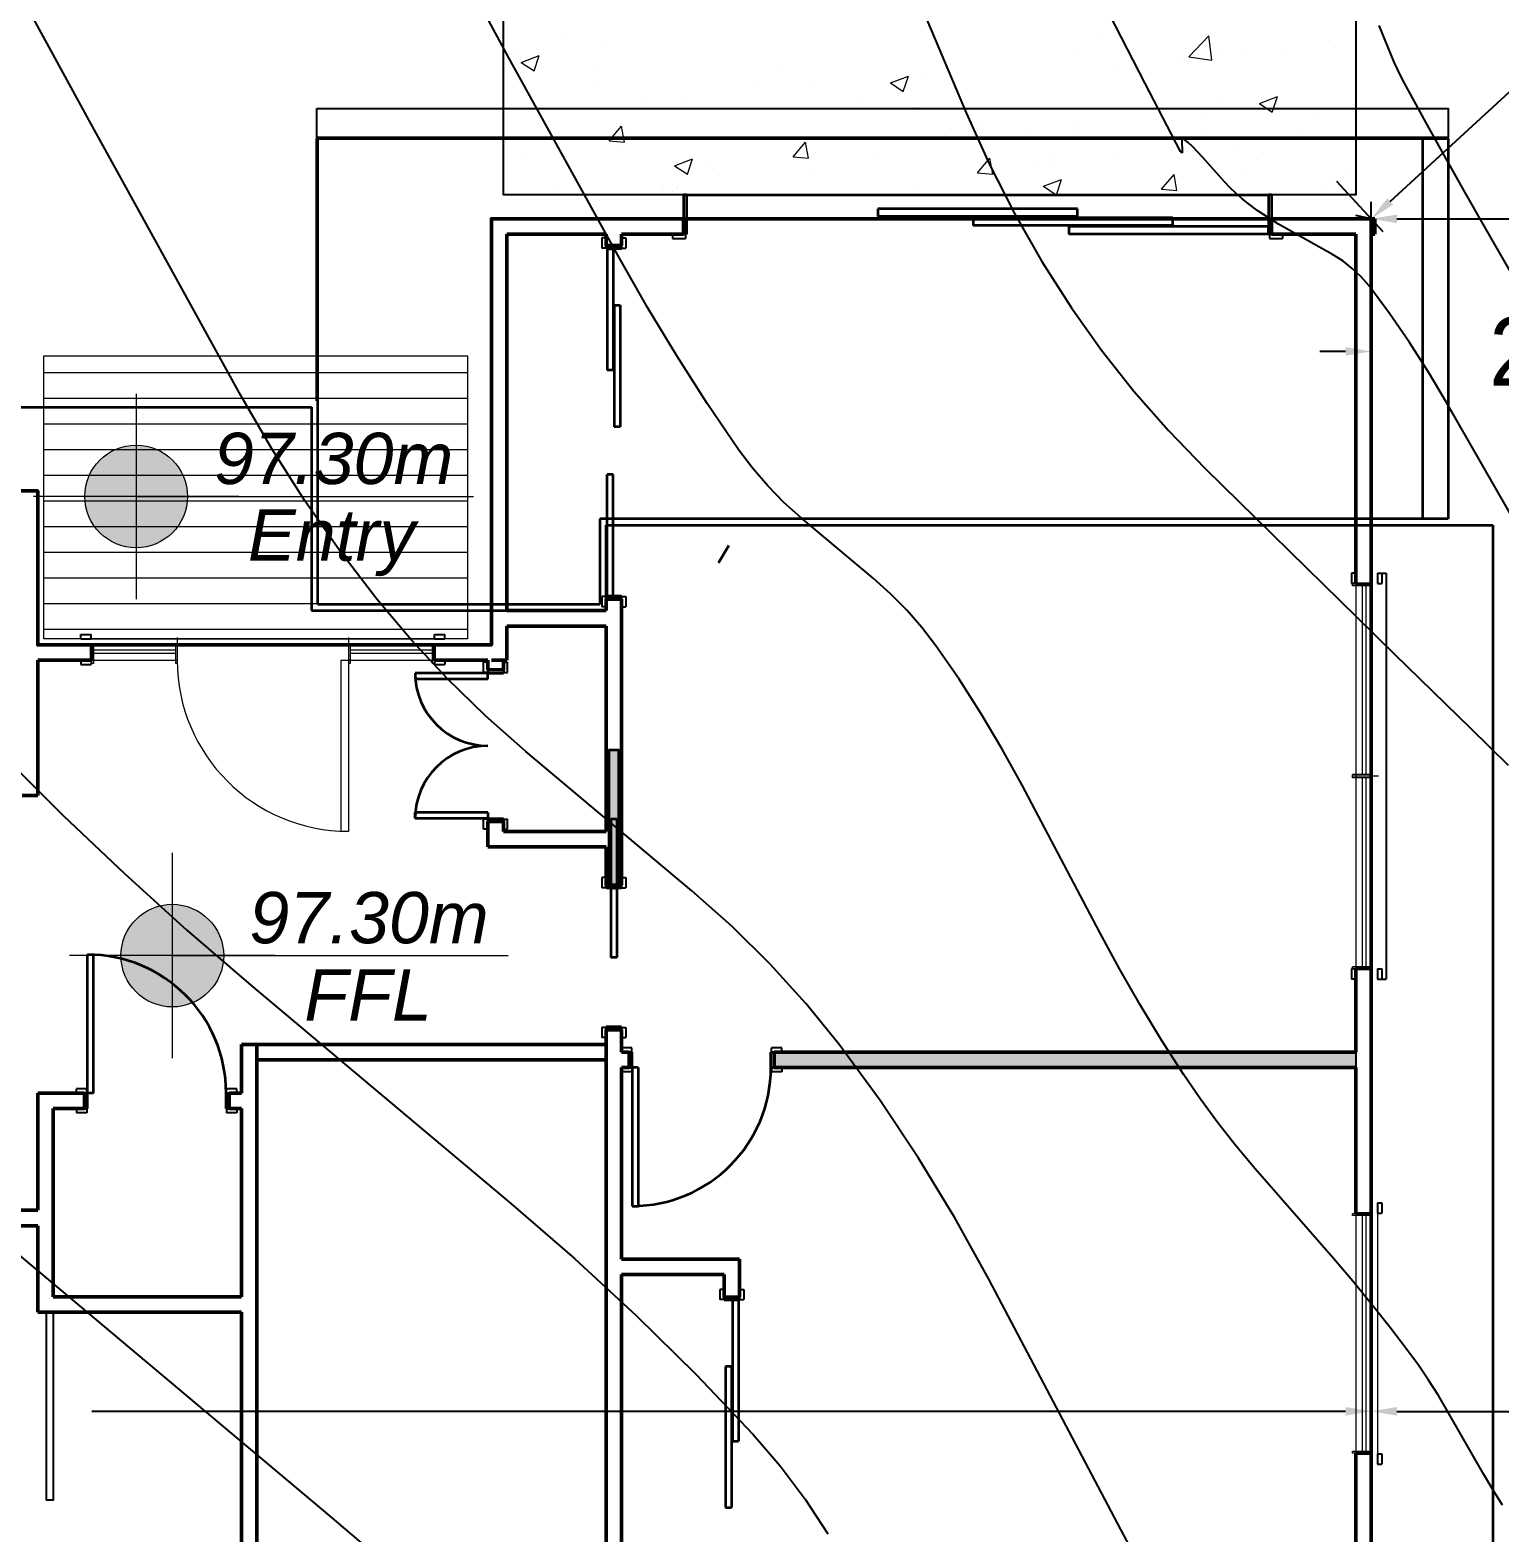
# Model space of a CAD drawing. Header units: metres. Extents: x -23 to 139, y -11 to 42.
# Drawn here: x 21.26 to 29.85, y 7.47 to 16.25 of the extents above; entities that cross this region are included whole.
import ezdxf

# ---------------------------------------------------------------- set-up
doc = ezdxf.new("R2010")
doc.units = ezdxf.units.M
doc.header["$LTSCALE"] = 96
doc.header["$MEASUREMENT"] = 0
doc.linetypes.add('Dash', pattern=[0.225, 0.15, -0.075])
doc.linetypes.add('Dash-Dot', pattern=[0.7, 0.4, -0.1, 0.1, -0.1])
for name, color, linetype, lineweight, true_color in [('01 Site Set - SITE LAYOUT', 7, 'Continuous', 18, 0x000000), ('_DEFAULT CAD LAYER', 7, 'Continuous', 35, 0x000000), ('CAD LAYER Presentation', 7, 'Continuous', 25, 0x000000), ('Casings_ Exterior', 7, 'Continuous', 25, 0x000000), ('Casings_ Interior', 7, 'Continuous', 25, 0x000000), ('Dimensions_ Site 1_200', 7, 'Continuous', 18, 0x000000), ('Doors', 7, 'Continuous', 35, 0x000000), ('Projection Upper or Lower Floor', 7, 'Continuous', 35, 0x000000), ('Roof Planes', 7, 'Dash', 35, 0x008000), ('Roofs_ Gutters', 7, 'Continuous', 25, 0x000000), ('SLAB --------------------   ---SLAB', 7, 'Continuous', 50, 0x000000), ('Slabs_ Deck', 7, 'Continuous', 18, 0x000000), ('Terrain_ Elevation Data', 9, 'Dash', 25, 0x808080), ('Walls_  Invisible', 7, 'Dash-Dot', 50, 0x000000), ('Walls_  Normal', 7, 'Continuous', 50, 0x000000), ('Windows', 7, 'Continuous', 15, 0x000000)]:
    doc.layers.add(name, color=color, linetype=linetype, lineweight=lineweight, true_color=true_color)
doc.dimstyles.new('DimensionStyle', dxfattribs={"dimtxt": 40, "dimasz": 150, "dimexe": 10, "dimexo": 3, "dimgap": 1.25, "dimtad": 1, "dimdec": 0, "dimzin": 12, "dimdsep": 46, "dimtxsty": 'Standard', "dimcen": 0.09, "dimadec": 0, "dimazin": 0, "dimtfac": 1, "dimtdec": 4, "dimtofl": 0, "dimtmove": 0, "dimatfit": 3, "dimfxl": 30, "dimfxlon": 1, "dimfrac": 2, "dimtolj": 1, "dimtzin": 0, "dimarcsym": 0})

# ---------------------------------------------------------------- blocks, each defined once
blk = doc.blocks.new('*D13')
at = {"layer": 'Defpoints', "color": 0, "transparency": 16777216}
for p in [(30.7705, 14.374), (29.0955, 14.074), (30.7705, 14.074)]:
    blk.add_point(p, dxfattribs=at)
at = {"layer": 'Dimensions_ Site 1_200', "color": 0, "lineweight": -2, "transparency": 16777216}
for p, q in [((29.0955, 14.074), (29.0955, 14.474)), ((30.7705, 14.074), (30.7705, 14.474)), ((28.9455, 14.374), (28.7955, 14.374)), ((30.9205, 14.374), (31.0705, 14.374))]:
    blk.add_line(p, q, dxfattribs=at)
at = {"layer": 'Dimensions_ Site 1_200', "color": 0, "transparency": 16777216}
for points in [[(28.9455, 14.349), (28.9455, 14.399), (29.0955, 14.374)], [(30.9205, 14.399), (30.9205, 14.349), (30.7705, 14.374)]]:
    blk.add_solid(points, dxfattribs=at)
at = {"layer": 'Dimensions_ Site 1_200', "color": 0, "transparency": 16777216, "insert": (29.933, 14.374), "char_height": 0.4, "attachment_point": 5}
blk.add_mtext('\\A1;2', dxfattribs=at)
blk = doc.blocks.new('*D16')
at = {"layer": 'Defpoints', "color": 0, "transparency": 16777216}
for p in [(37.1115, 15.1493), (29.0955, 14.8493), (37.1115, 14.8493)]:
    blk.add_point(p, dxfattribs=at)
at = {"layer": 'Dimensions_ Site 1_200', "color": 0, "lineweight": -2, "transparency": 16777216}
for p, q in [((29.0955, 14.8493), (29.0955, 15.2493)), ((37.1115, 14.8493), (37.1115, 15.2493)), ((29.2455, 15.1493), (31.7202, 15.1493)), ((36.9615, 15.1493), (34.4868, 15.1493))]:
    blk.add_line(p, q, dxfattribs=at)
at = {"layer": 'Dimensions_ Site 1_200', "color": 0, "transparency": 16777216}
for points in [[(29.2455, 15.1743), (29.2455, 15.1243), (29.0955, 15.1493)], [(36.9615, 15.1243), (36.9615, 15.1743), (37.1115, 15.1493)]]:
    blk.add_solid(points, dxfattribs=at)
at = {"layer": 'Dimensions_ Site 1_200', "color": 0, "transparency": 16777216, "insert": (33.1035, 15.1493), "char_height": 0.4, "attachment_point": 5}
blk.add_mtext('\\A1;8', dxfattribs=at)
blk = doc.blocks.new('*D20')
at = {"layer": 'Defpoints', "color": 0, "transparency": 16777216}
for p in [(37.3145, 22.3007), (28.8926, 15.3702), (29.0957, 15.1494)]:
    blk.add_point(p, dxfattribs=at)
at = {"layer": 'Dimensions_ Site 1_200', "color": 0, "lineweight": -2, "transparency": 16777216}
for p, q in [((37.3145, 22.3007), (37.0437, 22.5952)), ((37.001, 22.42), (34.1988, 19.8428)), ((29.2061, 15.2509), (32.0082, 17.8281)), ((28.8926, 15.3702), (29.1634, 15.0758))]:
    blk.add_line(p, q, dxfattribs=at)
at = {"layer": 'Dimensions_ Site 1_200', "color": 0, "transparency": 16777216}
for points in [[(37.0179, 22.4016), (36.9841, 22.4384), (37.1114, 22.5216)], [(29.1891, 15.2693), (29.223, 15.2325), (29.0957, 15.1494)]]:
    blk.add_solid(points, dxfattribs=at)
at = {"layer": 'Dimensions_ Site 1_200', "color": 0, "transparency": 16777216, "insert": (33.1035, 18.8355), "char_height": 0.4, "attachment_point": 5, "rotation": 42.60517}
blk.add_mtext('\\A1;11', dxfattribs=at)
blk = doc.blocks.new('*D28')
at = {"layer": 'Defpoints', "color": 0, "transparency": 16777216}
for p in [(37.1105, 8.1792), (29.0955, 7.8792), (37.1105, 7.8792)]:
    blk.add_point(p, dxfattribs=at)
at = {"layer": 'Dimensions_ Site 1_200', "color": 0, "lineweight": -2, "transparency": 16777216}
for p, q in [((29.0955, 7.8792), (29.0955, 8.2792)), ((37.1105, 7.8792), (37.1105, 8.2792)), ((29.2455, 8.1792), (31.7197, 8.1792)), ((36.9605, 8.1792), (34.4864, 8.1792))]:
    blk.add_line(p, q, dxfattribs=at)
at = {"layer": 'Dimensions_ Site 1_200', "color": 0, "transparency": 16777216}
for points in [[(29.2455, 8.2042), (29.2455, 8.1542), (29.0955, 8.1792)], [(36.9605, 8.1542), (36.9605, 8.2042), (37.1105, 8.1792)]]:
    blk.add_solid(points, dxfattribs=at)
at = {"layer": 'Dimensions_ Site 1_200', "color": 0, "transparency": 16777216, "insert": (33.103, 8.1792), "char_height": 0.4, "attachment_point": 5}
blk.add_mtext('\\A1;8', dxfattribs=at)
blk = doc.blocks.new('*D29')
at = {"layer": 'Defpoints', "color": 0, "transparency": 16777216}
for p in [(29.0955, 8.1792), (11.0558, 7.8792), (29.0955, 7.8792)]:
    blk.add_point(p, dxfattribs=at)
at = {"layer": 'Dimensions_ Site 1_200', "color": 0, "lineweight": -2, "transparency": 16777216}
for p, q in [((11.0558, 7.8792), (11.0558, 8.2792)), ((29.0955, 7.8792), (29.0955, 8.2792)), ((11.2058, 8.1792), (18.5304, 8.1792)), ((28.9455, 8.1792), (21.6209, 8.1792))]:
    blk.add_line(p, q, dxfattribs=at)
at = {"layer": 'Dimensions_ Site 1_200', "color": 0, "transparency": 16777216}
for points in [[(11.2058, 8.2042), (11.2058, 8.1542), (11.0558, 8.1792)], [(28.9455, 8.1542), (28.9455, 8.2042), (29.0955, 8.1792)]]:
    blk.add_solid(points, dxfattribs=at)
at = {"layer": 'Dimensions_ Site 1_200', "color": 0, "transparency": 16777216, "insert": (20.0757, 8.1792), "char_height": 0.4, "attachment_point": 5}
blk.add_mtext('\\A1;18', dxfattribs=at)

msp = doc.modelspace()

# ---------------------------------------------------------------- linework, layer by layer
at = {"layer": '01 Site Set - SITE LAYOUT', "color": 18, "true_color": 0x000000, "transparency": 33554687}
for p, q in [((21.8802, 14.1267), (21.8802, 12.9267)), ((22.4802, 13.5267), (21.2802, 13.5267)), ((21.8802, 13.5267), (23.8521, 13.5267)), ((22.0918, 11.4427), (22.0918, 10.2427)), ((22.6918, 10.8427), (21.4918, 10.8427)), ((22.0918, 10.8427), (24.0538, 10.8427))]:
    msp.add_line(p, q, dxfattribs=at)
for centre in [(21.8802, 13.5267), (22.0918, 10.8427)]:
    msp.add_circle(centre, 0.3, dxfattribs=at)
at = {"layer": '01 Site Set - SITE LAYOUT', "color": 7, "true_color": 0xffffff, "transparency": 33554687}
for points in [[(21.8802, 13.5267), (21.8802, 13.8267), (21.7302, 13.7865), (21.8026, 13.8165)], [(21.8802, 13.5267), (21.7302, 13.7865), (21.6204, 13.6767), (21.6681, 13.7388)], [(21.8802, 13.5267), (21.6204, 13.6767), (21.5802, 13.5267), (21.5904, 13.6043)], [(21.8802, 13.5267), (21.8802, 13.2267), (22.0302, 13.2669), (21.9578, 13.2369)], [(21.8802, 13.5267), (22.0302, 13.2669), (22.14, 13.3767), (22.0923, 13.3146)], [(21.8802, 13.5267), (22.14, 13.3767), (22.1802, 13.5267), (22.17, 13.449)], [(22.0918, 10.8427), (21.9418, 11.1026), (21.832, 10.9927), (21.8796, 11.0549)], [(22.0918, 10.8427), (22.0918, 11.1427), (21.9418, 11.1026), (22.0141, 11.1325)], [(22.0918, 10.8427), (21.832, 10.9927), (21.7918, 10.8427), (21.802, 10.9204)], [(22.0918, 10.8427), (22.0918, 10.5427), (22.2418, 10.5829), (22.1694, 10.553)], [(22.0918, 10.8427), (22.2418, 10.5829), (22.3516, 10.6927), (22.3039, 10.6306)], [(22.0918, 10.8427), (22.3516, 10.6927), (22.3918, 10.8427), (22.3815, 10.7651)]]:
    msp.add_solid(points, dxfattribs=at)
at = {"layer": '01 Site Set - SITE LAYOUT', "color": 18, "true_color": 0x000000, "transparency": 33554687}
for points in [[(21.8802, 13.5267), (22.0302, 13.7865), (21.8802, 13.8267), (21.9578, 13.8165)], [(21.8802, 13.5267), (22.14, 13.6767), (22.0302, 13.7865), (22.0923, 13.7388)], [(21.8802, 13.5267), (22.1802, 13.5267), (22.14, 13.6767), (22.17, 13.6043)], [(21.8802, 13.5267), (21.5802, 13.5267), (21.6204, 13.3767), (21.5904, 13.449)], [(21.8802, 13.5267), (21.6204, 13.3767), (21.7302, 13.2669), (21.6681, 13.3146)], [(21.8802, 13.5267), (21.7302, 13.2669), (21.8802, 13.2267), (21.8026, 13.2369)], [(22.0918, 10.8427), (22.2418, 11.1026), (22.0918, 11.1427), (22.1694, 11.1325)], [(22.0918, 10.8427), (22.3516, 10.9927), (22.2418, 11.1026), (22.3039, 11.0549)], [(22.0918, 10.8427), (22.3918, 10.8427), (22.3516, 10.9927), (22.3815, 10.9204)], [(22.0918, 10.8427), (21.7918, 10.8427), (21.832, 10.6927), (21.802, 10.7651)], [(22.0918, 10.8427), (21.832, 10.6927), (21.9418, 10.5829), (21.8796, 10.6306)], [(22.0918, 10.8427), (21.9418, 10.5829), (22.0918, 10.5427), (22.0141, 10.553)]]:
    msp.add_solid(points, dxfattribs=at)
at = {"layer": '_DEFAULT CAD LAYER', "color": 4, "true_color": 0x00ffff, "transparency": 33554687}
msp.add_line((25.3429, 13.2405), (25.2824, 13.1395), dxfattribs=at)
at = {"layer": 'CAD LAYER Presentation', "color": 9, "lineweight": 0, "true_color": 0xb9b9b9, "transparency": 33554687}
for p, q in [((24.3965, 16.2223), (24.3965, 16.2223)), ((24.598, 16.1904), (24.598, 16.1904)), ((27.534, 16.2026), (27.534, 16.2026)), ((28.0299, 16.0962), (28.1468, 16.2179)), ((28.1634, 16.0755), (28.1468, 16.2179)), ((29.0055, 16.231), (29.0055, 16.231)), ((24.0255, 16.115), (24.0255, 16.115)), ((24.0994, 16.1247), (24.0994, 16.1247)), ((24.1305, 16.0636), (24.2355, 16.1039)), ((24.2051, 16.0133), (24.2355, 16.1039)), ((24.2225, 16.141), (24.2225, 16.141)), ((27.3686, 16.1472), (27.3686, 16.1472)), ((27.9852, 16.0967), (27.9852, 16.0967)), ((28.0299, 16.0962), (28.1634, 16.0755)), ((28.2086, 16.109), (28.2086, 16.109)), ((28.3677, 16.147), (28.3677, 16.147)), ((28.6049, 16.1252), (28.6049, 16.1252)), ((28.8871, 16.153), (28.8871, 16.153)), ((24.0255, 16.0087), (24.0255, 16.0087)), ((24.1305, 16.0636), (24.2051, 16.0133)), ((24.5737, 16.0432), (24.5737, 16.0432)), ((25.6421, 16.0326), (25.6421, 16.0326)), ((27.6097, 16.0472), (27.6097, 16.0472)), ((24.5456, 15.9224), (24.5456, 15.9224)), ((25.5077, 15.9245), (25.5077, 15.9245)), ((25.8318, 15.9387), (25.8318, 15.9387)), ((26.2862, 15.9435), (26.3912, 15.9838)), ((26.2862, 15.9435), (26.3608, 15.8932)), ((26.3608, 15.8931), (26.3912, 15.9838)), ((26.5013, 15.9671), (26.5013, 15.9671)), ((26.6624, 15.9225), (26.6624, 15.9225)), ((29.0055, 15.9472), (29.0055, 15.9472)), ((24.8609, 15.8603), (24.8609, 15.8603)), ((25.0617, 15.8331), (25.0617, 15.8331)), ((26.0943, 15.8477), (26.0943, 15.8477)), ((28.215, 15.826), (28.215, 15.826)), ((28.215, 15.826), (28.215, 15.826)), ((28.4419, 15.8234), (28.5469, 15.8637)), ((28.4419, 15.8234), (28.5165, 15.773)), ((28.5165, 15.773), (28.5469, 15.8637)), ((28.993, 15.8174), (28.993, 15.8174)), ((28.9978, 15.8129), (28.9978, 15.8129)), ((25.7188, 15.7983), (25.7188, 15.7983)), ((26.448, 15.8018), (26.448, 15.8018)), ((28.1205, 15.7535), (28.1205, 15.7535)), ((28.1671, 15.7892), (28.1671, 15.7892)), ((28.775, 15.7704), (28.775, 15.7704)), ((29.0055, 15.8059), (29.0055, 15.8059)), ((24.6431, 15.6053), (24.7154, 15.6915)), ((24.7328, 15.5974), (24.7154, 15.6914)), ((24.7715, 15.6736), (24.7715, 15.6736)), ((26.6431, 15.6774), (26.6431, 15.6774)), ((26.8021, 15.7125), (26.8021, 15.7125)), ((27.1012, 15.6474), (27.1012, 15.6474)), ((27.3503, 15.6479), (27.3503, 15.6479)), ((27.3819, 15.6831), (27.3819, 15.6831)), ((28.1068, 15.6777), (28.1068, 15.6777)), ((28.6956, 15.6505), (28.6956, 15.6505)), ((29.0055, 15.6913), (29.0055, 15.6913)), ((24.0255, 15.6105), (24.0255, 15.6105)), ((24.2034, 15.5988), (24.2034, 15.5988)), ((24.6431, 15.6053), (24.7328, 15.5974)), ((24.7027, 15.5576), (24.7027, 15.5576)), ((25.719, 15.5111), (25.7913, 15.5973)), ((25.8087, 15.5033), (25.7913, 15.5973)), ((27.9352, 15.5504), (27.9352, 15.5504)), ((28.3222, 15.5603), (28.3222, 15.5603)), ((28.5097, 15.626), (28.5097, 15.626)), ((28.5097, 15.626), (28.5097, 15.626)), ((28.5507, 15.5982), (28.5507, 15.5982)), ((28.5507, 15.5982), (28.5507, 15.5982)), ((29.0055, 15.6013), (29.0055, 15.6013)), ((24.0255, 15.5234), (24.0255, 15.5234)), ((24.1403, 15.5053), (24.1403, 15.5053)), ((25.0258, 15.4597), (25.1309, 15.5)), ((25.0258, 15.4597), (25.1005, 15.4094)), ((25.1005, 15.4093), (25.1309, 15.5)), ((25.2094, 15.4775), (25.2094, 15.4775)), ((25.719, 15.5111), (25.8087, 15.5033)), ((26.215, 15.5077), (26.215, 15.5077)), ((26.7949, 15.417), (26.8672, 15.5032)), ((26.8846, 15.4092), (26.8672, 15.5032)), ((27.1137, 15.4662), (27.1137, 15.4662)), ((27.2518, 15.5094), (27.2518, 15.5094)), ((27.5906, 15.505), (27.5906, 15.505)), ((28.4254, 15.4946), (28.4254, 15.4946)), ((29.0055, 15.4619), (29.0055, 15.4619)), ((25.2884, 15.405), (25.2884, 15.405)), ((25.8136, 15.4394), (25.8136, 15.4394)), ((26.7949, 15.417), (26.8846, 15.4092)), ((27.1815, 15.3396), (27.2866, 15.3799)), ((27.2151, 15.4556), (27.2151, 15.4556)), ((27.2563, 15.2895), (27.2866, 15.3799)), ((27.8708, 15.3229), (27.9431, 15.4091)), ((27.9605, 15.315), (27.9431, 15.4091)), ((28.3468, 15.4418), (28.3468, 15.4418)), ((28.9451, 15.4155), (28.9451, 15.4155)), ((24.3232, 15.3378), (24.3232, 15.3378)), ((24.3533, 15.2895), (24.3533, 15.2895)), ((24.9428, 15.3318), (24.9428, 15.3318)), ((24.9589, 15.3216), (24.9589, 15.3216)), ((24.9858, 15.2895), (24.9858, 15.2895)), ((25.0092, 15.2895), (25.0092, 15.2895)), ((25.0142, 15.3113), (25.0142, 15.3113)), ((25.0434, 15.3338), (25.0434, 15.3338)), ((25.4145, 15.2895), (25.4145, 15.2895)), ((25.7568, 15.2895), (25.7568, 15.2895)), ((25.9535, 15.2895), (25.9535, 15.2895)), ((26.2508, 15.2895), (26.2508, 15.2895)), ((26.4264, 15.3518), (26.4264, 15.3518)), ((26.8833, 15.2895), (26.8833, 15.2895)), ((27.1815, 15.3396), (27.2557, 15.2895)), ((27.2521, 15.2895), (27.2521, 15.2895)), ((27.4918, 15.2895), (27.4918, 15.2895)), ((27.8708, 15.3229), (27.9604, 15.315)), ((28.1484, 15.2895), (28.1484, 15.2895)), ((28.7473, 15.2895), (28.7473, 15.2895)), ((28.7809, 15.2895), (28.7809, 15.2895)), ((28.8329, 15.3294), (28.8329, 15.3294)), ((28.8863, 15.3704), (28.8863, 15.3704)), ((28.8863, 15.3704), (28.8863, 15.3704)), ((28.9977, 15.2895), (29.0005, 15.2929)), ((29.0005, 15.2929), (29.0055, 15.2989))]:
    msp.add_line(p, q, dxfattribs=at)
at = {"layer": 'CAD LAYER Presentation', "color": 18, "lineweight": 25, "true_color": 0x000000, "transparency": 33554687}
msp.add_lwpolyline([(29.0055, 18.6692), (29.0055, 15.2895), (24.0255, 15.2895), (24.0255, 18.6692)], close=True, dxfattribs=at)
at = {"layer": 'CAD LAYER Presentation', "transparency": 33554687}
msp.add_lwpolyline([(29.0955, 15.0792), (29.0952, 15.1493), (29.0055, 15.1692)], dxfattribs=at)
at = {"layer": 'CAD LAYER Presentation', "color": 18, "true_color": 0x000000, "transparency": 33554687}
msp.add_lwpolyline([(29.0055, 10.1892), (25.6051, 10.1892), (25.6051, 10.2792), (29.0055, 10.2792)], close=True, dxfattribs=at)
at = {"layer": 'CAD LAYER Presentation', "transparency": 33554687}
msp.add_lwpolyline([(21.3955, 8.7592), (21.3955, 7.6592), (21.3577, 7.6592), (21.3577, 8.7592)], close=True, dxfattribs=at)
at = {"layer": 'CAD LAYER Presentation', "color": 30, "true_color": 0xff8000, "transparency": 33554687}
for points in [[(29.0055, 10.2792), (29.0055, 10.1892), (29.0055, 10.2792), (25.6051, 10.1892)], [(29.0055, 10.2792), (25.6051, 10.1892), (29.0055, 10.2792), (25.6051, 10.2792)]]:
    msp.add_solid(points, dxfattribs=at)
at = {"layer": 'Casings_ Exterior', "transparency": 33554687}
for p, q in [((29.1315, 13.0772), (29.1815, 13.0772)), ((29.1315, 13.0772), (29.1565, 13.0772)), ((29.1315, 13.0772), (29.1315, 13.0172)), ((29.1315, 13.0172), (29.1565, 13.0172)), ((29.1565, 13.0772), (29.1565, 13.0172)), ((29.1815, 13.0772), (29.1815, 10.7052)), ((21.5575, 12.7202), (21.6175, 12.7202)), ((21.5575, 12.6952), (21.5575, 12.7202)), ((21.5575, 12.6952), (21.6175, 12.6952)), ((21.6175, 12.6952), (21.6175, 12.7202)), ((23.6235, 12.6952), (23.6235, 12.7202)), ((23.6235, 12.7202), (23.6835, 12.7202)), ((23.6235, 12.6952), (23.6835, 12.6952)), ((23.6835, 12.6952), (23.6835, 12.7202)), ((29.1315, 10.7652), (29.1565, 10.7652)), ((29.1315, 10.7652), (29.1315, 10.7052)), ((29.1565, 10.7652), (29.1565, 10.7052)), ((29.1315, 10.7052), (29.1815, 10.7052)), ((29.1315, 10.7052), (29.1565, 10.7052)), ((29.1315, 9.3972), (29.1565, 9.3972)), ((29.1315, 9.3972), (29.1315, 9.3372)), ((29.1315, 9.3372), (29.1565, 9.3372)), ((29.1565, 9.3972), (29.1565, 9.3372)), ((29.1315, 7.9312), (29.1565, 7.9312)), ((29.1315, 7.9312), (29.1315, 7.8712)), ((29.1565, 7.9312), (29.1565, 7.8712)), ((29.1315, 7.8712), (29.1565, 7.8712))]:
    msp.add_line(p, q, dxfattribs=at)
at = {"layer": 'Casings_ Interior', "transparency": 33554687}
for p, q in [((24.6005, 15.0373), (24.6005, 14.9773)), ((24.6255, 15.0373), (24.6005, 15.0373)), ((24.6255, 15.0373), (24.6255, 14.9773)), ((24.7155, 15.0373), (24.7405, 15.0373)), ((24.7155, 15.0373), (24.7155, 14.9773)), ((24.7405, 15.0373), (24.7405, 14.9773)), ((25.0135, 15.0595), (25.0135, 15.0345)), ((25.0135, 15.0595), (25.0895, 15.0595)), ((25.0135, 15.0345), (25.0895, 15.0345)), ((25.0895, 15.0595), (25.0895, 15.0345)), ((28.5015, 15.0595), (28.5015, 15.0345)), ((28.5015, 15.0595), (28.5775, 15.0595)), ((28.5015, 15.0345), (28.5775, 15.0345)), ((28.5775, 15.0595), (28.5775, 15.0345)), ((24.6255, 14.9773), (24.6005, 14.9773)), ((24.7155, 14.9773), (24.7405, 14.9773)), ((28.9805, 13.0772), (28.9805, 13.0172)), ((29.0055, 13.0772), (28.9805, 13.0772)), ((29.0055, 13.0172), (28.9805, 13.0172)), ((29.0055, 13.0772), (29.0055, 13.0172)), ((24.6255, 12.9413), (24.6005, 12.9413)), ((24.6005, 12.9413), (24.6005, 12.8813)), ((24.6255, 12.9413), (24.6255, 12.8813)), ((24.7155, 12.9413), (24.7405, 12.9413)), ((24.7155, 12.9413), (24.7155, 12.8813)), ((24.7405, 12.9413), (24.7405, 12.8813)), ((24.6255, 12.8813), (24.6005, 12.8813)), ((24.7155, 12.8813), (24.7405, 12.8813)), ((21.5575, 12.5692), (21.5575, 12.5442)), ((21.5575, 12.5692), (21.6175, 12.5692)), ((21.6175, 12.5692), (21.6175, 12.5442)), ((23.6235, 12.5692), (23.6235, 12.5442)), ((23.6235, 12.5692), (23.6835, 12.5692)), ((23.6835, 12.5692), (23.6835, 12.5442)), ((21.5575, 12.5442), (21.6175, 12.5442)), ((23.6235, 12.5442), (23.6835, 12.5442)), ((23.9105, 12.4972), (23.9105, 12.5572)), ((23.9355, 12.5572), (23.9105, 12.5572)), ((23.9355, 12.4972), (23.9105, 12.4972)), ((23.9355, 12.4972), (23.9355, 12.5572)), ((24.0255, 12.5572), (24.0505, 12.5572)), ((24.0255, 12.4972), (24.0255, 12.5572)), ((24.0255, 12.4972), (24.0505, 12.4972)), ((24.0505, 12.4972), (24.0505, 12.5572)), ((23.9355, 11.6412), (23.9105, 11.6412)), ((23.9105, 11.5812), (23.9105, 11.6412)), ((23.9355, 11.5812), (23.9355, 11.6412)), ((24.0255, 11.6412), (24.0505, 11.6412)), ((24.0255, 11.5812), (24.0255, 11.6412)), ((24.0505, 11.5812), (24.0505, 11.6412)), ((23.9355, 11.5812), (23.9105, 11.5812)), ((24.0255, 11.5812), (24.0505, 11.5812)), ((24.6005, 11.2995), (24.6005, 11.2395)), ((24.6255, 11.2995), (24.6005, 11.2995)), ((24.6255, 11.2995), (24.6255, 11.2395)), ((24.7155, 11.2995), (24.7405, 11.2995)), ((24.7155, 11.2995), (24.7155, 11.2395)), ((24.7405, 11.2995), (24.7405, 11.2395)), ((24.6255, 11.2395), (24.6005, 11.2395)), ((24.7155, 11.2395), (24.7405, 11.2395)), ((29.0055, 10.7652), (28.9805, 10.7652)), ((28.9805, 10.7652), (28.9805, 10.7052)), ((29.0055, 10.7652), (29.0055, 10.7052)), ((29.0055, 10.7052), (28.9805, 10.7052)), ((24.6255, 10.4235), (24.6005, 10.4235)), ((24.6005, 10.4235), (24.6005, 10.3635)), ((24.6255, 10.4235), (24.6255, 10.3635)), ((24.7155, 10.4235), (24.7405, 10.4235)), ((24.7155, 10.4235), (24.7155, 10.3635)), ((24.7405, 10.4235), (24.7405, 10.3635)), ((24.6255, 10.3635), (24.6005, 10.3635)), ((24.7155, 10.3635), (24.7405, 10.3635)), ((24.7755, 10.3042), (24.7155, 10.3042)), ((24.7155, 10.2792), (24.7155, 10.3042)), ((24.7755, 10.2792), (24.7155, 10.2792)), ((24.7755, 10.2792), (24.7755, 10.3042)), ((25.5915, 10.2792), (25.5915, 10.3042)), ((25.6515, 10.3042), (25.5915, 10.3042)), ((25.6515, 10.2792), (25.5915, 10.2792)), ((25.6515, 10.2792), (25.6515, 10.3042)), ((24.7155, 10.1892), (24.7155, 10.1642)), ((24.7755, 10.1892), (24.7155, 10.1892)), ((24.7755, 10.1642), (24.7155, 10.1642)), ((24.7755, 10.1892), (24.7755, 10.1642)), ((25.5915, 10.1892), (25.5915, 10.1642)), ((25.6515, 10.1892), (25.5915, 10.1892)), ((25.6515, 10.1642), (25.5915, 10.1642)), ((25.6515, 10.1892), (25.6515, 10.1642)), ((21.5929, 10.0642), (21.5329, 10.0642)), ((21.5329, 10.0392), (21.5329, 10.0642)), ((21.5929, 10.0392), (21.5329, 10.0392)), ((21.5929, 10.0392), (21.5929, 10.0642)), ((22.4089, 10.0392), (22.4089, 10.0642)), ((22.4689, 10.0642), (22.4089, 10.0642)), ((22.4689, 10.0392), (22.4089, 10.0392)), ((22.4689, 10.0392), (22.4689, 10.0642)), ((21.5329, 9.9492), (21.5329, 9.9242)), ((21.5929, 9.9492), (21.5329, 9.9492)), ((21.5929, 9.9492), (21.5929, 9.9242)), ((22.4089, 9.9492), (22.4089, 9.9242)), ((22.4689, 9.9492), (22.4089, 9.9492)), ((22.4689, 9.9492), (22.4689, 9.9242)), ((21.5929, 9.9242), (21.5329, 9.9242)), ((22.4689, 9.9242), (22.4089, 9.9242)), ((25.2905, 8.8922), (25.2905, 8.8322)), ((25.3155, 8.8922), (25.2905, 8.8922)), ((25.3155, 8.8922), (25.3155, 8.8322)), ((25.4055, 8.8922), (25.4305, 8.8922)), ((25.4055, 8.8922), (25.4055, 8.8322)), ((25.4305, 8.8922), (25.4305, 8.8322)), ((25.3155, 8.8322), (25.2905, 8.8322)), ((25.4055, 8.8322), (25.4305, 8.8322))]:
    msp.add_line(p, q, dxfattribs=at)
at = {"layer": 'Doors', "transparency": 33554687}
for p, q in [((25.0955, 15.2895), (25.0775, 15.2895)), ((25.0775, 15.2895), (25.0775, 15.0595)), ((25.0955, 15.2895), (25.0955, 15.0595)), ((25.0955, 15.2895), (28.4955, 15.2895)), ((28.5135, 15.2895), (28.4955, 15.2895)), ((28.4955, 15.2895), (28.4955, 15.0595)), ((28.5135, 15.2895), (28.5135, 15.0595)), ((27.3789, 15.207), (26.2122, 15.207)), ((26.2122, 15.207), (26.2122, 15.162)), ((27.3789, 15.162), (27.3789, 15.207)), ((27.3789, 15.162), (26.2122, 15.162)), ((27.9372, 15.1558), (26.7705, 15.1558)), ((26.7705, 15.1558), (26.7705, 15.1108)), ((27.9372, 15.1108), (26.7705, 15.1108)), ((27.9372, 15.1108), (27.9372, 15.1558)), ((25.0955, 15.0595), (25.0775, 15.0595)), ((28.4955, 15.1045), (27.3289, 15.1045)), ((27.3289, 15.1045), (27.3289, 15.0595)), ((28.4955, 15.0595), (27.3289, 15.0595)), ((28.4955, 15.0595), (28.4955, 15.1045)), ((28.5135, 15.0595), (28.4955, 15.0595)), ((24.6255, 14.9743), (24.6255, 14.9923)), ((24.7155, 14.9923), (24.6255, 14.9923)), ((24.7155, 14.9743), (24.6255, 14.9743)), ((24.6324, 14.9743), (24.6324, 14.2643)), ((24.6324, 14.9743), (24.6674, 14.9743)), ((24.6674, 14.9743), (24.6674, 14.2643)), ((24.7155, 14.9743), (24.7155, 14.9923)), ((24.6737, 14.6443), (24.6737, 13.9343)), ((24.6737, 14.6443), (24.7087, 14.6443)), ((24.7087, 14.6443), (24.7087, 13.9343)), ((24.6674, 14.2643), (24.6324, 14.2643)), ((24.7087, 13.9343), (24.6737, 13.9343)), ((24.6324, 12.9443), (24.6324, 13.6543)), ((24.6674, 13.6543), (24.6324, 13.6543)), ((24.6674, 12.9443), (24.6674, 13.6543)), ((24.6255, 12.9263), (24.6255, 12.9443)), ((24.7155, 12.9443), (24.6255, 12.9443)), ((24.7155, 12.9263), (24.6255, 12.9263)), ((24.6324, 12.9443), (24.6674, 12.9443)), ((24.7155, 12.9263), (24.7155, 12.9443)), ((23.9355, 12.4942), (23.5105, 12.4942)), ((23.5105, 12.4942), (23.5105, 12.4592)), ((23.9355, 12.5122), (23.9355, 12.4942)), ((23.9355, 12.5122), (24.0255, 12.5122)), ((23.9355, 12.4942), (24.0255, 12.4942)), ((23.9355, 12.4592), (23.9355, 12.4942)), ((24.0255, 12.5122), (24.0255, 12.4942)), ((23.9355, 12.4592), (23.5105, 12.4592)), ((23.9355, 11.6792), (23.5105, 11.6792)), ((23.5105, 11.6442), (23.5105, 11.6792)), ((23.9355, 11.6442), (23.5105, 11.6442)), ((23.9355, 11.6792), (23.9355, 11.6442)), ((23.9355, 11.6442), (23.9355, 11.6262)), ((23.9355, 11.6442), (24.0255, 11.6442)), ((23.9355, 11.6262), (24.0255, 11.6262)), ((24.0255, 11.6442), (24.0255, 11.6262)), ((24.6255, 11.2365), (24.6255, 11.2545)), ((24.7155, 11.2545), (24.6255, 11.2545)), ((24.7155, 11.2365), (24.7155, 11.2545)), ((24.7155, 11.2365), (24.6255, 11.2365)), ((21.5959, 10.0392), (21.5959, 10.8492)), ((21.5959, 10.8492), (21.6309, 10.8492)), ((21.6309, 10.0392), (21.6309, 10.8492)), ((24.6255, 10.4085), (24.6255, 10.4265)), ((24.7155, 10.4265), (24.6255, 10.4265)), ((24.7155, 10.4085), (24.6255, 10.4085)), ((24.7155, 10.4085), (24.7155, 10.4265)), ((24.7605, 10.2792), (24.7785, 10.2792)), ((24.7605, 10.1892), (24.7605, 10.2792)), ((24.7785, 10.1892), (24.7785, 10.2792)), ((25.5885, 10.2792), (25.6065, 10.2792)), ((25.5885, 10.1892), (25.5885, 10.2792)), ((25.6065, 10.1892), (25.6065, 10.2792)), ((24.7605, 10.1892), (24.7785, 10.1892)), ((24.7785, 10.1892), (24.7785, 9.3792)), ((24.8135, 10.1892), (24.7785, 10.1892)), ((24.8135, 10.1892), (24.8135, 9.3792)), ((25.5885, 10.1892), (25.6065, 10.1892)), ((21.5779, 10.0392), (21.5959, 10.0392)), ((21.5779, 9.9492), (21.5779, 10.0392)), ((21.5959, 9.9492), (21.5959, 10.0392)), ((21.6309, 10.0392), (21.5959, 10.0392)), ((22.4059, 10.0392), (22.4239, 10.0392)), ((22.4059, 9.9492), (22.4059, 10.0392)), ((22.4239, 9.9492), (22.4239, 10.0392)), ((21.5779, 9.9492), (21.5959, 9.9492)), ((22.4059, 9.9492), (22.4239, 9.9492)), ((24.7785, 9.3792), (24.8135, 9.3792)), ((25.3155, 8.8292), (25.3155, 8.8472)), ((25.4055, 8.8472), (25.3155, 8.8472)), ((25.4055, 8.8292), (25.3155, 8.8292)), ((25.3637, 8.8292), (25.3637, 8.0042)), ((25.3987, 8.8292), (25.3637, 8.8292)), ((25.3987, 8.8292), (25.3987, 8.0042)), ((25.4055, 8.8292), (25.4055, 8.8472)), ((25.3224, 8.4417), (25.3224, 7.6167)), ((25.3574, 8.4417), (25.3224, 8.4417)), ((25.3574, 8.4417), (25.3574, 7.6167)), ((25.3637, 8.0042), (25.3987, 8.0042)), ((25.3224, 7.6167), (25.3574, 7.6167))]:
    msp.add_line(p, q, dxfattribs=at)
at = {"layer": 'Doors', "color": 18, "true_color": 0x000000, "transparency": 33554687}
for p, q in [((24.653, 11.6415), (24.653, 10.8315)), ((24.653, 11.6415), (24.688, 11.6415)), ((24.688, 11.6415), (24.688, 10.8315)), ((24.688, 10.8315), (24.653, 10.8315))]:
    msp.add_line(p, q, dxfattribs=at)
msp.add_lwpolyline([(24.6437, 11.2365), (24.6437, 12.0465), (24.6974, 12.0465), (24.6974, 11.2365)], close=True, dxfattribs=at)
at = {"layer": 'Doors', "transparency": 33554687}
for centre, radius, start, end in [((23.9355, 12.4942), 0.425, 180, 270), ((23.9355, 11.6442), 0.425, 90, 180), ((21.5959, 10.0392), 0.81, 0, 90), ((24.7785, 10.1892), 0.81, 270, 0)]:
    msp.add_arc(centre, radius, start, end, dxfattribs=at)
at = {"layer": 'Doors', "color": 7, "true_color": 0xffffff, "transparency": 33554687}
for points in [[(24.6437, 12.0465), (24.6974, 12.0465), (24.6437, 12.0465), (24.6437, 11.224)], [(24.6437, 11.224), (24.6974, 12.0465), (24.6437, 11.224), (24.6974, 11.224)]]:
    msp.add_solid(points, dxfattribs=at)
at = {"layer": 'Projection Upper or Lower Floor', "color": 1, "linetype": 'Dash', "true_color": 0xff0000, "transparency": 33554687}
msp.add_lwpolyline([(16.5355, 13.3592), (16.5355, 14.0492), (22.9055, 14.0492), (22.9055, 12.8592), (24.6255, 12.8592), (24.6255, 13.3592), (29.8055, 13.3592), (29.8055, 6.3092), (24.6255, 6.3092), (24.6255, 6.9892), (22.5855, 6.9892), (22.5855, 6.3092), (17.1255, 6.3092), (17.1255, 8.1792), (10.9355, 8.1792), (10.9355, 13.3592)], close=True, dxfattribs=at)
at = {"layer": 'Roof Planes', "transparency": 33554687}
for points in [[(29.5455, 15.6195), (29.5455, 13.3955), (24.5895, 13.3955), (24.5895, 12.8955), (22.9415, 12.8955), (22.9415, 14.0855), (22.9355, 14.0855), (22.9355, 15.6195)], [(29.3955, 15.6192), (29.3955, 13.3952), (24.5895, 13.3952), (24.5895, 12.8952), (22.9415, 12.8952), (22.9415, 15.6192)]]:
    msp.add_lwpolyline(points, close=True, dxfattribs=at)
at = {"layer": 'Roofs_ Gutters', "transparency": 33554687}
msp.add_lwpolyline([(22.9355, 15.7942), (29.5455, 15.7942), (29.5455, 15.6245), (22.9355, 15.6245)], close=True, dxfattribs=at)
at = {"layer": 'SLAB --------------------   ---SLAB', "transparency": 33554687}
msp.add_lwpolyline([(29.0955, 6.9892), (22.5855, 6.9892), (22.5855, 6.3092), (17.1255, 6.3092), (17.1255, 6.5992), (17.0755, 6.5992), (17.0755, 10.7342), (17.0755, 11.8242), (17.0755, 13.2392), (17.1255, 13.2392), (17.1255, 13.5592), (21.3055, 13.5592), (21.3055, 12.6592), (23.9555, 12.6592), (23.9555, 15.1495), (29.0955, 15.1495)], close=True, dxfattribs=at)
at = {"layer": 'Slabs_ Deck', "color": 253, "lineweight": 0, "true_color": 0x9d9d9d, "transparency": 33554687}
for p, q in [((21.3415, 14.25), (23.6672, 14.25)), ((23.6672, 14.25), (23.8155, 14.25)), ((21.3415, 14.1), (23.4428, 14.1)), ((23.4428, 14.1), (23.8155, 14.1)), ((21.3415, 13.95), (23.2185, 13.95)), ((23.2185, 13.95), (23.8155, 13.95)), ((21.3415, 13.8), (22.9941, 13.8)), ((22.9941, 13.8), (23.8155, 13.8)), ((21.3415, 13.65), (22.7697, 13.65)), ((22.7697, 13.65), (23.8155, 13.65)), ((21.3415, 13.5), (22.5454, 13.5)), ((22.5454, 13.5), (23.8155, 13.5)), ((21.3415, 13.35), (22.321, 13.35)), ((22.321, 13.35), (23.8155, 13.35)), ((21.3415, 13.2), (22.0967, 13.2)), ((22.0967, 13.2), (23.8155, 13.2)), ((21.3415, 13.05), (21.8723, 13.05)), ((21.8723, 13.05), (23.8155, 13.05)), ((21.3415, 12.9), (21.6479, 12.9)), ((21.6479, 12.9), (23.8155, 12.9)), ((21.3415, 12.75), (21.4236, 12.75)), ((21.4236, 12.75), (23.8155, 12.75))]:
    msp.add_line(p, q, dxfattribs=at)
at = {"layer": 'Slabs_ Deck', "color": 8, "lineweight": 18, "true_color": 0x808080, "transparency": 33554687}
msp.add_lwpolyline([(23.8155, 14.3492), (23.8155, 12.6952), (21.3415, 12.6952), (21.3415, 14.3492)], close=True, dxfattribs=at)
at = {"layer": 'Terrain_ Elevation Data', "transparency": 33554687}
for points in [[(26.2164, 16.981), (26.7297, 15.7677), (26.864, 15.4696), (27.0113, 15.1804), (27.1715, 14.8999), (27.3446, 14.6282), (27.5203, 14.3806), (27.7089, 14.1418), (27.9104, 13.9118), (28.1247, 13.6906), (29.0107, 12.8207), (29.2317, 12.604), (29.4529, 12.3877), (29.6743, 12.1717), (29.896, 11.956)], [(27.8259, 7.1241), (27.6328, 7.488), (26.8622, 8.9509), (26.6634, 9.3101), (26.4513, 9.6586), (26.2257, 9.9962), (25.9868, 10.3231), (25.792, 10.5638), (25.5838, 10.7938), (25.3623, 11.013), (25.1273, 11.2214), (24.1578, 12.0358), (23.9221, 12.2437), (23.6984, 12.4614), (23.4866, 12.6889), (23.2867, 12.9262), (23.0701, 13.2091), (22.8654, 13.5017), (22.6727, 13.8042), (22.4919, 14.1165), (21.7905, 15.389), (21.616, 15.7064), (21.4423, 16.0241), (21.2692, 16.3422)], [(29.9512, 13.3486), (29.5352, 14.075), (29.429, 14.2535), (29.3178, 14.4269), (29.2015, 14.5953), (29.0803, 14.7586), (29.0349, 14.8117), (28.9845, 14.8597), (28.929, 14.9027), (28.8685, 14.9405), (28.6158, 15.0823), (28.5535, 15.1186), (28.4928, 15.1567), (28.4335, 15.1967), (28.3758, 15.2385), (28.3391, 15.2675), (28.3039, 15.2984), (28.2702, 15.3311), (28.238, 15.3656), (28.1118, 15.5081), (28.0812, 15.5413), (28.0525, 15.5702), (28.0256, 15.5946), (28.0004, 15.6145), (27.9948, 15.6172), (27.9909, 15.6153), (27.9888, 15.6091), (27.9886, 15.5984), (27.9912, 15.5466), (27.9911, 15.5366), (27.9893, 15.5326), (27.986, 15.5346), (27.9812, 15.5425), (27.7743, 15.9405), (27.5658, 16.3444)], [(30.236, 14.2687), (29.7576, 15.1041), (29.6389, 15.3126), (29.5214, 15.5217), (29.4051, 15.7313), (29.29, 15.9416), (29.2685, 15.9823), (29.2482, 16.0237), (29.2291, 16.0656), (29.2111, 16.108), (29.1414, 16.2795)], [(21.1112, 12.0045), (21.4569, 11.6594), (21.8119, 11.3221), (22.1763, 10.9925), (22.5502, 10.6706), (24.0689, 9.3948), (24.4413, 9.0718), (24.8014, 8.7389), (25.1491, 8.396), (25.4846, 8.0433), (25.6426, 7.8599), (25.7884, 7.6665), (25.9218, 7.4632)], [(20.9425, 9.3054), (23.0106, 7.5682), (23.5233, 7.133)]]:
    msp.add_lwpolyline(points, dxfattribs=at)
at = {"layer": 'Terrain_ Elevation Data', "color": 11, "true_color": 0xff8040, "transparency": 33554687}
msp.add_lwpolyline([(29.8621, 7.6311), (29.8068, 7.7195), (29.7532, 7.8103), (29.5415, 8.1801), (29.4874, 8.2713), (29.4307, 8.3607), (29.3714, 8.4482), (29.3094, 8.5338), (29.2046, 8.6711), (29.0973, 8.8066), (28.9873, 8.9402), (28.8746, 9.072), (28.4175, 9.5968), (28.3059, 9.7292), (28.1992, 9.865), (28.0973, 10.004), (28.0002, 10.1464), (27.8704, 10.3493), (27.7453, 10.5555), (27.6251, 10.765), (27.5097, 10.9778), (27.0565, 11.8382), (26.9402, 12.05), (26.8175, 12.2566), (26.6881, 12.4578), (26.5522, 12.6538), (26.4704, 12.7603), (26.382, 12.8615), (26.2871, 12.9574), (26.1857, 13.048), (25.7655, 13.401), (25.6642, 13.4918), (25.5697, 13.5882), (25.4821, 13.6903), (25.4014, 13.798), (25.2166, 14.07), (25.0387, 14.3476), (24.8676, 14.6308), (24.7034, 14.9197), (24.0584, 16.0899), (23.8991, 16.3823)], dxfattribs=at)
at = {"layer": 'Walls_  Invisible', "transparency": 33554687}
for p, q in [((22.5855, 10.3242), (22.5855, 10.2342)), ((24.6255, 10.3242), (22.5855, 10.3242)), ((24.6255, 10.2342), (24.6255, 10.3242)), ((24.6255, 10.2342), (22.5855, 10.2342))]:
    msp.add_line(p, q, dxfattribs=at)
at = {"layer": 'Walls_  Normal', "transparency": 33554687}
for p, q in [((23.9555, 12.6592), (23.9555, 15.1495)), ((24.0455, 15.1495), (23.9555, 15.1495)), ((24.0455, 15.1495), (25.0775, 15.1495)), ((25.0775, 15.1495), (25.0775, 15.0595)), ((28.5135, 15.1495), (29.1155, 15.1495)), ((28.5135, 15.1495), (28.5135, 15.0595)), ((29.1155, 15.0595), (29.1155, 15.1495)), ((24.0455, 15.0595), (24.6255, 15.0595)), ((24.0455, 12.8592), (24.0455, 15.0595)), ((24.6255, 15.0595), (24.6255, 14.9923)), ((24.7155, 15.0595), (25.0775, 15.0595)), ((24.7155, 15.0595), (24.7155, 14.9923)), ((28.5135, 15.0595), (29.0055, 15.0595)), ((29.0055, 15.0595), (29.0055, 13.0142)), ((29.0955, 15.0595), (29.1155, 15.0595)), ((29.0955, 15.0595), (29.0955, 13.0142)), ((24.7155, 14.9923), (24.6255, 14.9923)), ((21.3055, 13.5592), (21.2155, 13.5592)), ((21.3055, 13.5592), (21.3055, 12.6592)), ((29.0955, 13.0142), (29.0055, 13.0142)), ((24.7155, 12.9263), (24.6255, 12.9263)), ((24.6255, 12.9263), (24.6255, 12.8592)), ((24.7155, 12.9263), (24.7155, 11.2545)), ((24.6255, 12.8592), (24.0455, 12.8592)), ((24.6255, 12.7692), (24.0455, 12.7692)), ((24.0455, 12.5692), (24.0455, 12.7692)), ((24.6255, 12.7692), (24.6255, 11.5692)), ((21.3055, 12.6592), (21.6205, 12.6592)), ((21.6205, 12.6592), (21.6205, 12.5692)), ((23.6205, 12.6592), (23.9555, 12.6592)), ((23.6205, 12.6592), (23.6205, 12.5692)), ((21.3055, 12.5692), (21.3055, 11.7792)), ((21.3055, 12.5692), (21.6205, 12.5692)), ((23.6205, 12.5692), (23.9355, 12.5692)), ((23.9355, 12.5122), (23.9355, 12.5692)), ((23.9555, 12.5692), (24.0455, 12.5692)), ((24.0255, 12.5692), (23.9555, 12.5692)), ((24.0255, 12.5122), (24.0255, 12.5692)), ((23.9355, 12.5122), (24.0255, 12.5122)), ((21.2155, 11.7792), (21.3055, 11.7792)), ((23.9355, 11.4792), (23.9355, 11.6262)), ((23.9355, 11.6262), (24.0255, 11.6262)), ((24.0255, 11.5692), (24.0255, 11.6262)), ((24.0255, 11.5692), (24.6255, 11.5692)), ((23.9355, 11.4792), (24.0255, 11.4792)), ((24.0255, 11.4792), (24.6255, 11.4792)), ((24.6255, 11.4792), (24.6255, 11.2545)), ((24.7155, 11.2545), (24.6255, 11.2545)), ((29.0955, 10.7682), (29.0055, 10.7682)), ((29.0055, 10.7682), (29.0055, 10.2792)), ((29.0955, 10.7682), (29.0955, 9.3342)), ((24.7155, 10.4085), (24.6255, 10.4085)), ((24.6255, 10.4085), (24.6255, 10.1892)), ((24.7155, 10.4085), (24.7155, 10.2792)), ((22.5855, 10.3242), (22.4955, 10.3242)), ((22.4955, 10.3242), (22.4955, 10.0392)), ((22.5855, 10.3242), (22.5855, 7.0792)), ((24.7605, 10.2792), (24.7155, 10.2792)), ((24.7605, 10.1892), (24.7605, 10.2792)), ((25.6065, 10.1892), (25.6065, 10.2792)), ((29.0055, 10.2792), (25.6065, 10.2792)), ((24.6255, 7.0792), (24.6255, 10.1892)), ((24.7155, 9.0692), (24.7155, 10.1892)), ((24.7605, 10.1892), (24.7155, 10.1892)), ((29.0055, 10.1892), (25.6065, 10.1892)), ((29.0055, 10.1892), (29.0055, 9.3342)), ((21.3955, 10.0392), (21.3055, 10.0392)), ((21.3055, 10.0392), (21.3055, 9.3542)), ((21.5779, 10.0392), (21.3955, 10.0392)), ((21.5779, 9.9492), (21.5779, 10.0392)), ((22.4239, 9.9492), (22.4239, 10.0392)), ((22.4955, 10.0392), (22.4239, 10.0392)), ((21.5779, 9.9492), (21.3955, 9.9492)), ((21.3955, 9.9492), (21.3955, 8.8492)), ((22.4955, 9.9492), (22.4239, 9.9492)), ((22.4955, 9.9492), (22.4955, 8.8492)), ((21.1965, 9.3542), (21.3055, 9.3542)), ((29.0955, 9.3342), (29.0055, 9.3342)), ((21.1965, 9.2642), (21.3055, 9.2642)), ((21.3055, 9.2642), (21.3055, 8.7592)), ((24.7155, 9.0692), (25.3155, 9.0692)), ((25.4055, 9.0692), (25.3155, 9.0692)), ((25.4055, 9.0692), (25.4055, 8.8472)), ((24.7155, 7.0792), (24.7155, 8.9792)), ((24.7155, 8.9792), (25.3155, 8.9792)), ((25.3155, 8.9792), (25.3155, 8.8472)), ((21.3955, 8.8492), (22.4955, 8.8492)), ((25.4055, 8.8472), (25.3155, 8.8472)), ((21.3055, 8.7592), (21.3955, 8.7592)), ((21.3955, 8.7592), (22.4955, 8.7592)), ((22.4955, 8.7592), (22.4955, 7.0792)), ((29.0955, 7.9342), (29.0055, 7.9342)), ((29.0055, 7.9342), (29.0055, 7.0792)), ((29.0955, 7.9342), (29.0955, 6.9892))]:
    msp.add_line(p, q, dxfattribs=at)
at = {"layer": 'Windows', "transparency": 33554687}
for p, q in [((28.9855, 13.0042), (28.9855, 13.0142)), ((29.0955, 13.0142), (28.9855, 13.0142)), ((29.0955, 13.0042), (28.9855, 13.0042)), ((29.0055, 13.0142), (29.0055, 11.8912)), ((29.045, 11.9012), (29.045, 13.0042)), ((29.065, 11.9012), (29.065, 13.0042)), ((29.0955, 13.0042), (29.0955, 13.0142)), ((21.6205, 12.6952), (22.1205, 12.6952)), ((21.6305, 12.6592), (21.6205, 12.6592)), ((21.6205, 12.6592), (21.6205, 12.5492)), ((21.6305, 12.6592), (21.6305, 12.5492)), ((22.1205, 12.6592), (22.1105, 12.6592)), ((22.1105, 12.6592), (22.1105, 12.5492)), ((22.1205, 12.7014), (22.1205, 12.5629)), ((22.1205, 12.7014), (22.1205, 12.5629)), ((22.1205, 12.7014), (22.1205, 12.7014)), ((22.1205, 12.6952), (23.1205, 12.6952)), ((22.1205, 12.6592), (22.1205, 12.5492)), ((23.1205, 12.7014), (23.1205, 12.5629)), ((23.1205, 12.7014), (23.1205, 12.5629)), ((23.1205, 12.7014), (23.1205, 12.7014)), ((23.1205, 12.6952), (23.6205, 12.6952)), ((23.1305, 12.6592), (23.1205, 12.6592)), ((23.1205, 12.6592), (23.1205, 12.5492)), ((23.1305, 12.6592), (23.1305, 12.5492)), ((23.6205, 12.6592), (23.6105, 12.6592)), ((23.6105, 12.6592), (23.6105, 12.5492)), ((23.6205, 12.6592), (23.6205, 12.5492)), ((21.6205, 12.5692), (22.1205, 12.5692)), ((22.1105, 12.6287), (21.6305, 12.6287)), ((22.1105, 12.6087), (21.6305, 12.6087)), ((22.1205, 12.5629), (22.1205, 12.5629)), ((23.0755, 12.5692), (23.0755, 11.5692)), ((23.0755, 12.5692), (23.1205, 12.5692)), ((23.1205, 12.5692), (23.1205, 11.5692)), ((23.1205, 12.5692), (23.6205, 12.5692)), ((23.1205, 12.5629), (23.1205, 12.5629)), ((23.6105, 12.6287), (23.1305, 12.6287)), ((23.6105, 12.6087), (23.1305, 12.6087)), ((21.6305, 12.5492), (21.6205, 12.5492)), ((22.1205, 12.5492), (22.1105, 12.5492)), ((23.1305, 12.5492), (23.1205, 12.5492)), ((23.6205, 12.5492), (23.6105, 12.5492)), ((28.9855, 11.8912), (28.9855, 11.9012)), ((29.0955, 11.9012), (28.9855, 11.9012)), ((29.0955, 11.8912), (28.9855, 11.8912)), ((28.9855, 11.8812), (28.9855, 11.8912)), ((29.0955, 11.8912), (28.9855, 11.8912)), ((29.0955, 11.8812), (28.9855, 11.8812)), ((29.1378, 11.8912), (28.9993, 11.8912)), ((29.1378, 11.8912), (28.9993, 11.8912)), ((28.9993, 11.8912), (28.9993, 11.8912)), ((29.0055, 11.8912), (29.0055, 10.7682)), ((29.045, 10.7782), (29.045, 11.8812)), ((29.065, 10.7782), (29.065, 11.8812)), ((29.0955, 11.8912), (29.0955, 11.9012)), ((29.0955, 11.8812), (29.0955, 11.8912)), ((29.1378, 11.8912), (29.1378, 11.8912)), ((23.1205, 11.5692), (23.0755, 11.5692)), ((28.9855, 10.7682), (28.9855, 10.7782)), ((29.0955, 10.7782), (28.9855, 10.7782)), ((29.0955, 10.7682), (28.9855, 10.7682)), ((29.0955, 10.7682), (29.0955, 10.7782)), ((28.9855, 9.3242), (28.9855, 9.3342)), ((29.0955, 9.3342), (28.9855, 9.3342)), ((29.0955, 9.3242), (28.9855, 9.3242)), ((29.0055, 9.3342), (29.0055, 7.9342)), ((29.045, 7.9442), (29.045, 9.3242)), ((29.065, 7.9442), (29.065, 9.3242)), ((29.0955, 9.3242), (29.0955, 9.3342)), ((29.1315, 9.3342), (29.1315, 7.9342)), ((28.9855, 7.9342), (28.9855, 7.9442)), ((29.0955, 7.9442), (28.9855, 7.9442)), ((29.0955, 7.9342), (28.9855, 7.9342)), ((29.0955, 7.9342), (29.0955, 7.9442))]:
    msp.add_line(p, q, dxfattribs=at)
msp.add_arc((23.1205, 12.5692), 1, 180, 270, dxfattribs=at)

# ---------------------------------------------------------------- texts
at = {"layer": '01 Site Set - SITE LAYOUT', "transparency": 33554687, "char_height": 0.3, "attachment_point": 7}
for s, insert, width in [('\\fArial|b0|i1|c0|p0;97.30m', (22.3351, 13.5945), 1.716), ('\\fArial|b0|i1|c0|p0;Entry ', (22.5331, 13.0605), 0.987), ('\\fArial|b0|i1|c0|p0;97.30m', (22.5418, 10.9106), 1.716), ('\\fArial|b0|i1|c0|p0;FFL', (22.8628, 10.4636), 0.942)]:
    msp.add_mtext(s, dxfattribs=dict(at, insert=insert, width=width))

# ---------------------------------------------------------------- dimensions: what is measured, and where the dimension line sits
at = {"layer": 'Dimensions_ Site 1_200', "transparency": 33554687}
for base, p1, p2, angle, picture, middle, dimtype in [((29.0957, 15.1494), (37.3145, 22.3007), (28.8926, 15.3702), 42.60517, '*D20', (33.1035, 18.8355), 160), ((37.1115, 15.1493), (29.0955, 14.8493), (37.1115, 14.8493), 0, '*D16', (33.1035, 15.1493), 161), ((30.7705, 14.374), (29.0955, 14.074), (30.7705, 14.074), 0, '*D13', (29.933, 14.374), 161), ((29.0955, 8.1792), (11.0558, 7.8792), (29.0955, 7.8792), 0, '*D29', (20.0757, 8.1792), 161), ((37.1105, 8.1792), (29.0955, 7.8792), (37.1105, 7.8792), 0, '*D28', (33.103, 8.1792), 161)]:
    dim = msp.add_linear_dim(base=base, p1=p1, p2=p2, angle=angle, dimstyle='DimensionStyle', override={"dimtxt": 0.4, "dimasz": 0.15, "dimexe": 0.1, "dimexo": 0, "dimtmove": 2}, dxfattribs=at)
    dim.commit()
    dim.dimension.update_dxf_attribs({"geometry": picture, "text_midpoint": middle, "dimtype": dimtype})

doc.saveas('drawing.dxf')
